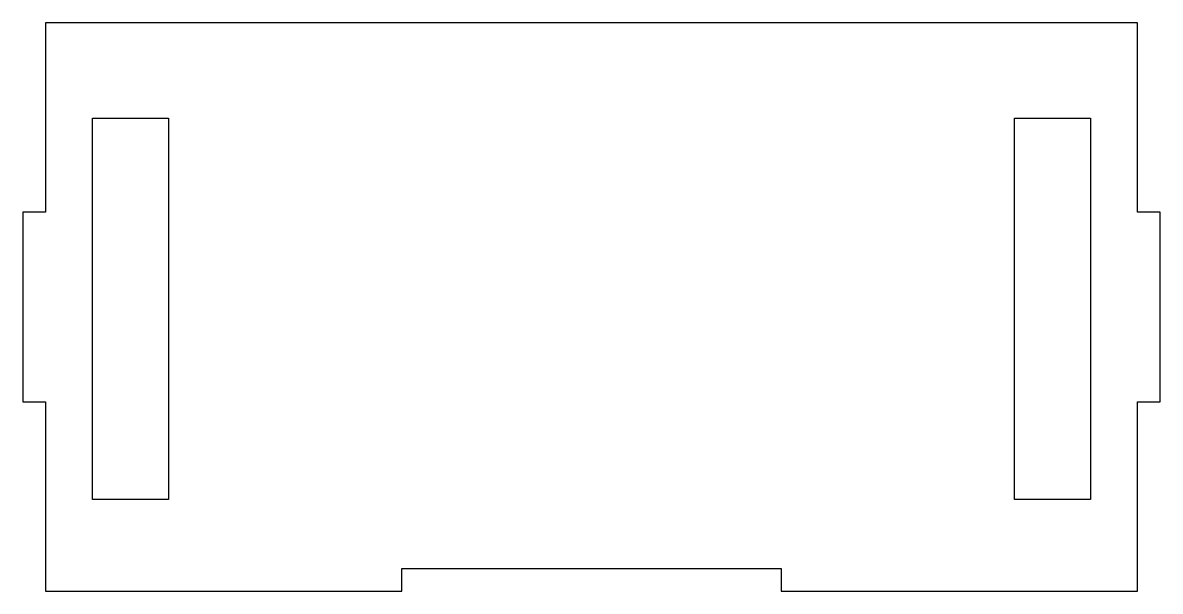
# Model space of a CAD drawing. Header units: inches. Extents: x -2.92 to 2.99, y -1.45 to 1.5.
import ezdxf

# ---------------------------------------------------------------- set-up
doc = ezdxf.new("R2010")
doc.units = ezdxf.units.IN
doc.header["$MEASUREMENT"] = 0

msp = doc.modelspace()

# ---------------------------------------------------------------- linework, layer by layer
for points in [[(1.0193, -1.336), (1.0193, -1.4541), (2.8697, -1.4541), (2.8697, -0.4699), (2.9878, -0.4699), (2.9878, 0.5144), (2.8697, 0.5144), (2.8697, 1.4986), (-2.7996, 1.4986), (-2.7996, 0.5144), (-2.9177, 0.5144), (-2.9177, -0.4699), (-2.7996, -0.4699), (-2.7996, -1.4541), (-0.9492, -1.4541), (-0.9492, -1.336)], [(-2.1618, -0.9778), (-2.5556, -0.9778), (-2.5556, 1.0025), (-2.1618, 1.0025)], [(2.6256, -0.9778), (2.2319, -0.9778), (2.2319, 1.0025), (2.6256, 1.0025)]]:
    msp.add_lwpolyline(points, close=True)

doc.saveas('drawing.dxf')
